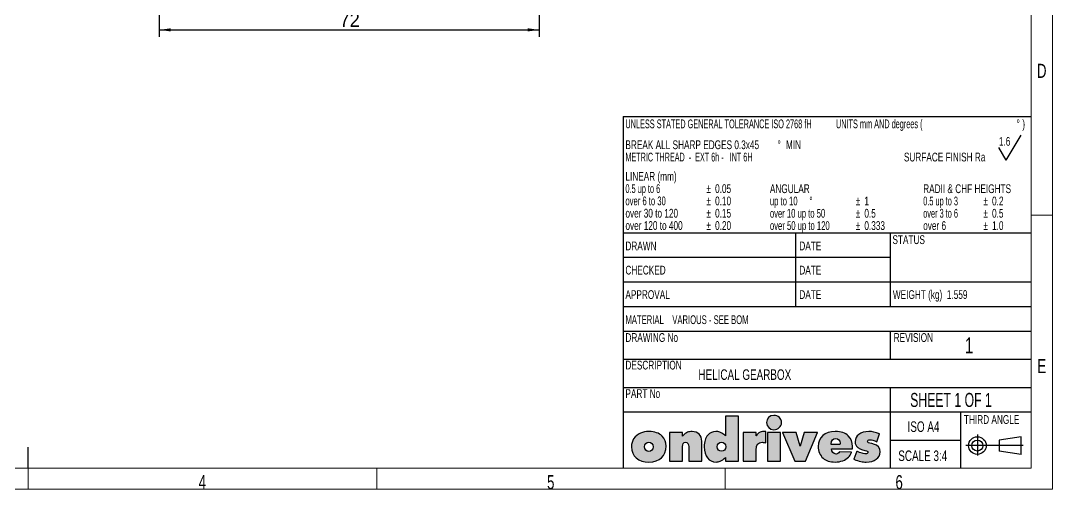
# Model space of a CAD drawing. Header units: millimetres. Extents: x -56 to 182, y 0 to 146.
# Drawn here: x 14.74 to 29.4, y 0 to 6.97 of the extents above; entities that cross this region are included whole.
import ezdxf

# ---------------------------------------------------------------- set-up
doc = ezdxf.new("R2010")
doc.units = ezdxf.units.MM
doc.linetypes.add('CENTER', pattern=[1.016, 0.635, -0.127, 0.127, -0.127])
doc.layers.add('DRAWING', color=7, linetype='Continuous')
doc.layers.add('FORMAT', color=7, linetype='Continuous')
doc.styles.add('SLDTEXTSTYLE0', font='TXT', dxfattribs={"width": 0.7})
doc.styles.add('SLDTEXTSTYLE10', font='TXT', dxfattribs={"width": 0.602041})
doc.styles.add('SLDTEXTSTYLE3', font='TXT', dxfattribs={"width": 0.96})
doc.styles.add('SLDTEXTSTYLE4', font='TXT', dxfattribs={"width": 0.651724})
doc.styles.add('SLDTEXTSTYLE5', font='TXT', dxfattribs={"width": 0.65})
doc.styles.add('SLDTEXTSTYLE7', font='TXT', dxfattribs={"width": 0.652941})
doc.styles.add('SLDTEXTSTYLE8', font='TXT', dxfattribs={"width": 0.605785})
doc.styles.add('SLDTEXTSTYLE9', font='TXT', dxfattribs={"width": 0.594041})
doc.dimstyles.new('SLDDIMSTYLE0', dxfattribs={"dimtxt": 0.2, "dimasz": 0.3302, "dimexe": 0, "dimexo": 0.0625, "dimgap": 0.05, "dimtad": 1, "dimdec": 0, "dimlfac": 1.333333, "dimrnd": 1e-09, "dimzin": 12, "dimdsep": 46, "dimtxsty": 'SLDTEXTSTYLE0', "dimblk1": 'NONE', "dimblk2": 'NONE', "dimsah": 1, "dimcen": 0.09, "dimadec": 0, "dimazin": 3, "dimtfac": 1, "dimtdec": 3, "dimtofl": 0, "dimtmove": 0, "dimatfit": 3, "dimldrblk": 'NONE', "dimfxl": 0, "dimfrac": 2, "dimtolj": 1, "dimtzin": 12, "dimarcsym": 0})
doc.dimstyles.new('SLDDIMSTYLE1', dxfattribs={"dimtxt": 0.2, "dimasz": 0.3302, "dimexe": 0, "dimexo": 0.0625, "dimgap": 0.05, "dimtad": 1, "dimdec": 0, "dimlfac": 1.333333, "dimrnd": 1e-09, "dimzin": 12, "dimdsep": 46, "dimtxsty": 'SLDTEXTSTYLE0', "dimblk1": 'NONE', "dimblk2": 'NONE', "dimsah": 1, "dimcen": 0, "dimadec": 0, "dimazin": 3, "dimtfac": 1, "dimtdec": 3, "dimtmove": 0, "dimatfit": 3, "dimldrblk": 'NONE', "dimfxl": 0, "dimfrac": 2, "dimtolj": 1, "dimtzin": 12, "dimarcsym": 0})

# ---------------------------------------------------------------- blocks, each defined once
blk = doc.blocks.new('SW_NOTE_0_1')
at = {"layer": 'FORMAT', "color": 0, "insert": (0, 0.215), "char_height": 0.16667, "attachment_point": 1, "style": 'SLDTEXTSTYLE0'}
blk.add_mtext('SURFACE FINISH Ra', dxfattribs=at)
blk = doc.blocks.new('SW_NOTE_0_2')
at = {"layer": 'FORMAT', "color": 0, "insert": (0, 0.215), "char_height": 0.1667, "attachment_point": 1, "style": 'SLDTEXTSTYLE0'}
blk.add_mtext('1.6', dxfattribs=at)
blk = doc.blocks.new('SW_NOTE_0')
at = {"layer": 'FORMAT'}
for q in [(2.218, 0.536), (1.796, 0.298)]:
    blk.add_line((1.937, 0.06), q, dxfattribs=at)
at = {"layer": 'FORMAT', "color": 7}
for name, p in [('SW_NOTE_0_2', (1.799, 0.285)), ('SW_NOTE_0_1', (0, -0.012))]:
    blk.add_blockref(name, p, dxfattribs=at)
blk = doc.blocks.new('_D_1')
at = {"layer": 'DRAWING'}
for p, q in [((16.881, 14.938), (15.782, 14.938)), ((18.92, 13.789), (16.881, 14.938))]:
    blk.add_line(p, q, dxfattribs=at)
blk.add_solid([(18.92, 13.789), (18.787, 13.89), (18.765, 13.85)], dxfattribs=at)
at = {"layer": 'DRAWING', "char_height": 0.2, "attachment_point": 1, "style": 'SLDTEXTSTYLE3'}
for s, insert in [('%%c', (15.682, 15.181)), ('15', (16.091, 15.186)), ('H7', (16.424, 15.186))]:
    blk.add_mtext(s, dxfattribs=dict(at, insert=insert))
blk = doc.blocks.new('_None')
blk = doc.blocks.new('_D_7')
at = {"layer": 'DRAWING'}
for p, q in [((16.71, 9.515), (16.71, 6.734)), ((22.11, 9.515), (22.11, 6.734)), ((16.71, 6.834), (22.11, 6.834))]:
    blk.add_line(p, q, dxfattribs=at)
for points in [[(16.71, 6.834), (16.875, 6.812), (16.875, 6.857)], [(22.11, 6.834), (21.945, 6.857), (21.945, 6.812)]]:
    blk.add_solid(points, dxfattribs=at)
at = {"layer": 'DRAWING', "insert": (19.274, 7.077), "char_height": 0.2, "attachment_point": 1, "style": 'SLDTEXTSTYLE3'}
blk.add_mtext('72', dxfattribs=at)

msp = doc.modelspace()

# ---------------------------------------------------------------- hatches: boundary and pattern name
at = {"layer": 'FORMAT'}
h = msp.add_hatch(color=256, dxfattribs=at)
edge = h.paths.add_edge_path(flags=0)
edge.add_spline(control_points=[(24.679, 0.699), (24.708, 0.71), (24.723, 0.72), (24.756, 0.75)], knot_values=[0, 0, 0, 0, 1, 1, 1, 1], weights=[1, 1, 1, 1], degree=3, periodic=0)
edge.add_line((24.756, 0.75), (24.756, 0.7))
edge.add_line((24.756, 0.7), (24.94, 0.7))
edge.add_line((24.94, 0.7), (24.94, 1.339))
edge.add_line((24.94, 1.339), (24.757, 1.339))
edge.add_line((24.757, 1.339), (24.757, 1.059))
edge.add_spline(control_points=[(24.757, 1.059), (24.745, 1.069), (24.737, 1.077), (24.73, 1.081)], knot_values=[6, 6, 6, 6, 7, 7, 7, 7], weights=[1, 1, 1, 1], degree=3, periodic=0)
edge.add_spline(control_points=[(24.73, 1.081), (24.695, 1.108), (24.654, 1.123), (24.617, 1.123)], knot_values=[5, 5, 5, 5, 6, 6, 6, 6], weights=[1, 1, 1, 1], degree=3, periodic=0)
edge.add_spline(control_points=[(24.617, 1.123), (24.576, 1.123), (24.533, 1.103), (24.504, 1.07)], knot_values=[4, 4, 4, 4, 5, 5, 5, 5], weights=[1, 1, 1, 1], degree=3, periodic=0)
edge.add_spline(control_points=[(24.504, 1.07), (24.471, 1.032), (24.454, 0.977), (24.454, 0.904)], knot_values=[3, 3, 3, 3, 4, 4, 4, 4], weights=[1, 1, 1, 1], degree=3, periodic=0)
edge.add_spline(control_points=[(24.454, 0.904), (24.454, 0.77), (24.518, 0.688), (24.622, 0.688)], knot_values=[2, 2, 2, 2, 3, 3, 3, 3], weights=[1, 1, 1, 1], degree=3, periodic=0)
edge.add_spline(control_points=[(24.622, 0.688), (24.642, 0.688), (24.66, 0.692), (24.679, 0.699)], knot_values=[1, 1, 1, 1, 2, 2, 2, 2], weights=[1, 1, 1, 1], degree=3, periodic=0)
edge = h.paths.add_edge_path(flags=0)
edge.add_spline(control_points=[(24.761, 0.904), (24.761, 0.868), (24.735, 0.84), (24.701, 0.84), (24.665, 0.84), (24.639, 0.868), (24.639, 0.905)], knot_values=[0, 0, 0, 0, 1, 1, 1, 2, 2, 2, 2], weights=[1, 1, 1, 1, 1, 1, 1], degree=3, periodic=0)
edge.add_spline(control_points=[(24.639, 0.905), (24.639, 0.943), (24.664, 0.97), (24.736, 0.97), (24.761, 0.943), (24.761, 0.904)], knot_values=[2, 2, 2, 2, 3, 3, 4, 4, 4, 4], weights=[1, 1, 1, 1, 1, 1], degree=3, periodic=0)
h = msp.add_hatch(color=1, dxfattribs=at)
edge = h.paths.add_edge_path(flags=0)
edge.add_spline(control_points=[(25.552, 1.249), (25.552, 1.311), (25.508, 1.351), (25.442, 1.351), (25.381, 1.351), (25.34, 1.309), (25.34, 1.248)], knot_values=[2, 2, 2, 2, 3, 3, 3, 4, 4, 4, 4], weights=[1, 1, 1, 1, 1, 1, 1], degree=3, periodic=0)
edge.add_spline(control_points=[(25.34, 1.248), (25.34, 1.193), (25.385, 1.148), (25.442, 1.148), (25.505, 1.148), (25.552, 1.191), (25.552, 1.249)], knot_values=[0, 0, 0, 0, 1, 1, 1, 2, 2, 2, 2], weights=[1, 1, 1, 1, 1, 1, 1], degree=3, periodic=0)
h = msp.add_hatch(color=256, dxfattribs=at)
edge = h.paths.add_edge_path(flags=0)
edge.add_spline(control_points=[(23.549, 1.1), (23.51, 1.085), (23.475, 1.055), (23.451, 1.018)], knot_values=[4, 4, 4, 4, 5, 5, 5, 5], weights=[1, 1, 1, 1], degree=3, periodic=0)
edge.add_spline(control_points=[(23.451, 1.018), (23.429, 0.985), (23.421, 0.954), (23.421, 0.902), (23.421, 0.772), (23.519, 0.687), (23.669, 0.687), (23.819, 0.687), (23.913, 0.775), (23.913, 0.914), (23.913, 0.97), (23.893, 1.017), (23.854, 1.057)], knot_values=[0, 0, 0, 0, 1, 1, 1, 2, 2, 2, 3, 3, 3, 4, 4, 4, 4], weights=[1, 1, 1, 1, 1, 1, 1, 1, 1, 1, 1, 1, 1], degree=3, periodic=0)
edge.add_spline(control_points=[(23.854, 1.057), (23.808, 1.101), (23.756, 1.12), (23.669, 1.121)], knot_values=[7, 7, 7, 7, 8, 8, 8, 8], weights=[1, 1, 1, 1], degree=3, periodic=0)
edge.add_spline(control_points=[(23.669, 1.121), (23.668, 1.122), (23.667, 1.122), (23.666, 1.122), (23.624, 1.122), (23.58, 1.114), (23.549, 1.1)], knot_values=[5, 5, 5, 5, 6, 6, 6, 7, 7, 7, 7], weights=[1, 1, 1, 1, 1, 1, 1], degree=3, periodic=0)
edge = h.paths.add_edge_path(flags=0)
edge.add_spline(control_points=[(23.728, 0.903), (23.728, 0.867), (23.7, 0.838), (23.668, 0.838), (23.633, 0.838), (23.606, 0.868), (23.606, 0.906)], knot_values=[0, 0, 0, 0, 1, 1, 1, 2, 2, 2, 2], weights=[1, 1, 1, 1, 1, 1, 1], degree=3, periodic=0)
edge.add_spline(control_points=[(23.606, 0.906), (23.606, 0.944), (23.631, 0.969), (23.666, 0.969), (23.702, 0.969), (23.728, 0.943), (23.728, 0.903)], knot_values=[2, 2, 2, 2, 3, 3, 3, 4, 4, 4, 4], weights=[1, 1, 1, 1, 1, 1, 1], degree=3, periodic=0)
h = msp.add_hatch(color=256, dxfattribs=at)
edge = h.paths.add_edge_path(flags=0)
edge.add_spline(control_points=[(24.189, 0.968), (24.218, 0.968), (24.235, 0.944), (24.235, 0.904)], knot_values=[10, 10, 10, 10, 11, 11, 11, 11], weights=[1, 1, 1, 1], degree=3, periodic=0)
edge.add_line((24.235, 0.904), (24.235, 0.7))
edge.add_line((24.235, 0.7), (24.418, 0.7))
edge.add_line((24.418, 0.7), (24.418, 0.984))
edge.add_spline(control_points=[(24.418, 0.984), (24.418, 1.068), (24.364, 1.122), (24.282, 1.122)], knot_values=[6, 6, 6, 6, 7, 7, 7, 7], weights=[1, 1, 1, 1], degree=3, periodic=0)
edge.add_spline(control_points=[(24.282, 1.122), (24.256, 1.122), (24.235, 1.119), (24.218, 1.111)], knot_values=[5, 5, 5, 5, 6, 6, 6, 6], weights=[1, 1, 1, 1], degree=3, periodic=0)
edge.add_spline(control_points=[(24.218, 1.111), (24.192, 1.099), (24.179, 1.09), (24.144, 1.057)], knot_values=[4, 4, 4, 4, 5, 5, 5, 5], weights=[1, 1, 1, 1], degree=3, periodic=0)
edge.add_line((24.144, 1.057), (24.144, 1.11))
edge.add_line((24.144, 1.11), (23.958, 1.11))
edge.add_line((23.958, 1.11), (23.958, 0.7))
edge.add_line((23.958, 0.7), (24.144, 0.7))
edge.add_line((24.144, 0.7), (24.144, 0.909))
edge.add_spline(control_points=[(24.144, 0.909), (24.144, 0.943), (24.163, 0.968), (24.189, 0.968)], knot_values=[11, 11, 11, 11, 12, 12, 12, 12], weights=[1, 1, 1, 1], degree=3, periodic=0)
h = msp.add_hatch(color=256, dxfattribs=at)
edge = h.paths.add_edge_path(flags=0)
edge.add_spline(control_points=[(25.279, 0.968), (25.295, 0.968), (25.303, 0.967), (25.327, 0.963)], knot_values=[9, 9, 9, 9, 10, 10, 10, 10], weights=[1, 1, 1, 1], degree=3, periodic=0)
edge.add_line((25.327, 0.963), (25.327, 1.122))
edge.add_spline(control_points=[(25.327, 1.122), (25.314, 1.124), (25.308, 1.124), (25.3, 1.124)], knot_values=[7, 7, 7, 7, 8, 8, 8, 8], weights=[1, 1, 1, 1], degree=3, periodic=0)
edge.add_spline(control_points=[(25.3, 1.124), (25.275, 1.124), (25.252, 1.117), (25.231, 1.103)], knot_values=[6, 6, 6, 6, 7, 7, 7, 7], weights=[1, 1, 1, 1], degree=3, periodic=0)
edge.add_spline(control_points=[(25.231, 1.103), (25.215, 1.092), (25.207, 1.083), (25.192, 1.059)], knot_values=[5, 5, 5, 5, 6, 6, 6, 6], weights=[1, 1, 1, 1], degree=3, periodic=0)
edge.add_line((25.192, 1.059), (25.19, 1.059))
edge.add_line((25.19, 1.059), (25.19, 1.11))
edge.add_line((25.19, 1.11), (25.006, 1.11))
edge.add_line((25.006, 1.11), (25.006, 0.7))
edge.add_line((25.006, 0.7), (25.191, 0.7))
edge.add_line((25.191, 0.7), (25.191, 0.858))
edge.add_spline(control_points=[(25.191, 0.858), (25.191, 0.933), (25.218, 0.968), (25.279, 0.968)], knot_values=[10, 10, 10, 10, 11, 11, 11, 11], weights=[1, 1, 1, 1], degree=3, periodic=0)
for points in [[(25.536, 1.11), (25.353, 1.11), (25.353, 0.7), (25.536, 0.7)], [(25.759, 1.11), (25.567, 1.11), (25.74, 0.7), (25.892, 0.7), (26.065, 1.11), (25.872, 1.11), (25.816, 0.913), (25.815, 0.913)]]:
    msp.add_hatch(color=256, dxfattribs=at).paths.add_polyline_path(points, flags=0)
h = msp.add_hatch(color=256, dxfattribs=at)
edge = h.paths.add_edge_path(flags=0)
edge.add_spline(control_points=[(26.504, 0.758), (26.524, 0.778), (26.532, 0.791), (26.548, 0.826)], knot_values=[3, 3, 3, 3, 4, 4, 4, 4], weights=[1, 1, 1, 1], degree=3, periodic=0)
edge.add_line((26.548, 0.826), (26.376, 0.831))
edge.add_spline(control_points=[(26.376, 0.831), (26.362, 0.811), (26.347, 0.802), (26.326, 0.802)], knot_values=[1, 1, 1, 1, 2, 2, 2, 2], weights=[1, 1, 1, 1], degree=3, periodic=0)
edge.add_spline(control_points=[(26.326, 0.802), (26.288, 0.802), (26.263, 0.831), (26.262, 0.877)], knot_values=[0, 0, 0, 0, 1, 1, 1, 1], weights=[1, 1, 1, 1], degree=3, periodic=0)
edge.add_line((26.262, 0.877), (26.559, 0.877))
edge.add_line((26.559, 0.877), (26.559, 0.91))
edge.add_spline(control_points=[(26.559, 0.91), (26.559, 0.968), (26.538, 1.022), (26.501, 1.059)], knot_values=[9, 9, 9, 9, 10, 10, 10, 10], weights=[1, 1, 1, 1], degree=3, periodic=0)
edge.add_spline(control_points=[(26.501, 1.059), (26.459, 1.102), (26.399, 1.121), (26.315, 1.121)], knot_values=[8, 8, 8, 8, 9, 9, 9, 9], weights=[1, 1, 1, 1], degree=3, periodic=0)
edge.add_spline(control_points=[(26.315, 1.121), (26.167, 1.121), (26.072, 1.039), (26.072, 0.911)], knot_values=[7, 7, 7, 7, 8, 8, 8, 8], weights=[1, 1, 1, 1], degree=3, periodic=0)
edge.add_spline(control_points=[(26.072, 0.911), (26.072, 0.844), (26.099, 0.779), (26.142, 0.742)], knot_values=[6, 6, 6, 6, 7, 7, 7, 7], weights=[1, 1, 1, 1], degree=3, periodic=0)
edge.add_spline(control_points=[(26.142, 0.742), (26.182, 0.706), (26.24, 0.688), (26.313, 0.688)], knot_values=[5, 5, 5, 5, 6, 6, 6, 6], weights=[1, 1, 1, 1], degree=3, periodic=0)
edge.add_spline(control_points=[(26.313, 0.688), (26.393, 0.688), (26.459, 0.712), (26.504, 0.758)], knot_values=[4, 4, 4, 4, 5, 5, 5, 5], weights=[1, 1, 1, 1], degree=3, periodic=0)
edge = h.paths.add_edge_path(flags=0)
edge.add_spline(control_points=[(26.323, 1.023), (26.356, 1.023), (26.383, 0.994), (26.383, 0.956)], knot_values=[2, 2, 2, 2, 3, 3, 3, 3], weights=[1, 1, 1, 1], degree=3, periodic=0)
edge.add_spline(control_points=[(26.383, 0.956), (26.383, 0.951), (26.383, 0.945), (26.382, 0.939)], knot_values=[1, 1, 1, 1, 2, 2, 2, 2], weights=[1, 1, 1, 1], degree=3, periodic=0)
edge.add_line((26.382, 0.939), (26.259, 0.939))
edge.add_line((26.259, 0.939), (26.259, 0.945))
edge.add_spline(control_points=[(26.259, 0.945), (26.259, 0.997), (26.28, 1.023), (26.323, 1.023)], knot_values=[3, 3, 3, 3, 4, 4, 4, 4], weights=[1, 1, 1, 1], degree=3, periodic=0)
h = msp.add_hatch(color=256, dxfattribs=at)
edge = h.paths.add_edge_path(flags=0)
edge.add_spline(control_points=[(26.809, 1.005), (26.837, 1.005), (26.861, 0.997), (26.906, 0.975)], knot_values=[11, 11, 11, 11, 12, 12, 12, 12], weights=[1, 1, 1, 1], degree=3, periodic=0)
edge.add_line((26.906, 0.975), (26.943, 1.087))
edge.add_spline(control_points=[(26.943, 1.087), (26.885, 1.113), (26.844, 1.122), (26.791, 1.122)], knot_values=[9, 9, 9, 9, 10, 10, 10, 10], weights=[1, 1, 1, 1], degree=3, periodic=0)
edge.add_spline(control_points=[(26.791, 1.122), (26.677, 1.122), (26.598, 1.063), (26.598, 0.976)], knot_values=[8, 8, 8, 8, 9, 9, 9, 9], weights=[1, 1, 1, 1], degree=3, periodic=0)
edge.add_spline(control_points=[(26.598, 0.976), (26.598, 0.944), (26.611, 0.914), (26.634, 0.895)], knot_values=[7, 7, 7, 7, 8, 8, 8, 8], weights=[1, 1, 1, 1], degree=3, periodic=0)
edge.add_spline(control_points=[(26.634, 0.895), (26.646, 0.884), (26.658, 0.878), (26.687, 0.867)], knot_values=[6, 6, 6, 6, 7, 7, 7, 7], weights=[1, 1, 1, 1], degree=3, periodic=0)
edge.add_line((26.687, 0.867), (26.736, 0.853))
edge.add_spline(control_points=[(26.736, 0.853), (26.771, 0.844), (26.778, 0.84), (26.778, 0.828)], knot_values=[4, 4, 4, 4, 5, 5, 5, 5], weights=[1, 1, 1, 1], degree=3, periodic=0)
edge.add_spline(control_points=[(26.778, 0.828), (26.778, 0.811), (26.769, 0.804), (26.748, 0.804)], knot_values=[3, 3, 3, 3, 4, 4, 4, 4], weights=[1, 1, 1, 1], degree=3, periodic=0)
edge.add_spline(control_points=[(26.748, 0.804), (26.738, 0.804), (26.732, 0.805), (26.714, 0.808)], knot_values=[2, 2, 2, 2, 3, 3, 3, 3], weights=[1, 1, 1, 1], degree=3, periodic=0)
edge.add_spline(control_points=[(26.714, 0.808), (26.692, 0.812), (26.671, 0.819), (26.632, 0.836)], knot_values=[1, 1, 1, 1, 2, 2, 2, 2], weights=[1, 1, 1, 1], degree=3, periodic=0)
edge.add_spline(control_points=[(26.632, 0.836), (26.627, 0.838), (26.626, 0.839), (26.623, 0.84)], knot_values=[0, 0, 0, 0, 1, 1, 1, 1], weights=[1, 1, 1, 1], degree=3, periodic=0)
edge.add_line((26.623, 0.84), (26.581, 0.727))
edge.add_spline(control_points=[(26.581, 0.727), (26.625, 0.709), (26.643, 0.703), (26.677, 0.695)], knot_values=[18, 18, 18, 18, 19, 19, 19, 19], weights=[1, 1, 1, 1], degree=3, periodic=0)
edge.add_spline(control_points=[(26.677, 0.695), (26.705, 0.69), (26.729, 0.687), (26.753, 0.687)], knot_values=[17, 17, 17, 17, 18, 18, 18, 18], weights=[1, 1, 1, 1], degree=3, periodic=0)
edge.add_spline(control_points=[(26.753, 0.687), (26.873, 0.687), (26.953, 0.746), (26.953, 0.831)], knot_values=[16, 16, 16, 16, 17, 17, 17, 17], weights=[1, 1, 1, 1], degree=3, periodic=0)
edge.add_spline(control_points=[(26.953, 0.831), (26.953, 0.892), (26.927, 0.923), (26.86, 0.943)], knot_values=[15, 15, 15, 15, 16, 16, 16, 16], weights=[1, 1, 1, 1], degree=3, periodic=0)
edge.add_spline(control_points=[(26.86, 0.943), (26.851, 0.945), (26.848, 0.946), (26.834, 0.949)], knot_values=[14, 14, 14, 14, 15, 15, 15, 15], weights=[1, 1, 1, 1], degree=3, periodic=0)
edge.add_spline(control_points=[(26.834, 0.949), (26.791, 0.957), (26.775, 0.965), (26.775, 0.981)], knot_values=[13, 13, 13, 13, 14, 14, 14, 14], weights=[1, 1, 1, 1], degree=3, periodic=0)
edge.add_spline(control_points=[(26.775, 0.981), (26.775, 0.996), (26.787, 1.005), (26.809, 1.005)], knot_values=[12, 12, 12, 12, 13, 13, 13, 13], weights=[1, 1, 1, 1], degree=3, periodic=0)

# ---------------------------------------------------------------- linework, layer by layer
at = {"layer": 'DRAWING'}
for p, q in [((23.3, 5.6), (23.3, 0.6)), ((23.3, 5.6), (29.1, 5.6)), ((23.3, 3.95), (29.1, 3.95)), ((25.75, 3.95), (25.75, 2.9)), ((27.1, 2.9), (27.1, 3.95)), ((23.3, 3.6), (27.1, 3.6)), ((23.3, 3.25), (29.1, 3.25)), ((23.3, 2.9), (29.1, 2.9)), ((23.3, 2.55), (29.1, 2.55)), ((27.1, 2.15), (27.1, 2.55)), ((23.3, 2.15), (29.1, 2.15)), ((23.3, 1.75), (29.1, 1.75)), ((27.1, 0.6), (27.1, 1.75)), ((23.3, 1.4), (29.1, 1.4)), ((28.1, 0.6), (28.1, 1.4)), ((14.85, 0.6), (14.85, 0.9)), ((27.1, 1), (28, 1)), ((28, 1), (28.1, 1))]:
    msp.add_line(p, q, dxfattribs=at)
at = {"layer": 'DRAWING', "linetype": 'CENTER'}
msp.add_line((28.335, 1.078), (28.335, 0.779), dxfattribs=at)
at = {"layer": 'FORMAT', "linetype": 'Continuous', "lineweight": 18}
for p, q in [((29.4, 20.7), (29.4, 0.3)), ((29.1, 20.4), (29.1, 0.6)), ((29.1, 4.2), (29.4, 4.2)), ((29.1, 0.6), (0.6, 0.6)), ((14.85, 0.6), (14.85, 0.6)), ((14.85, 0.6), (14.85, 0.3)), ((19.8, 0.6), (19.8, 0.3)), ((24.75, 0.6), (24.75, 0.3)), ((29.4, 0.3), (0.3, 0.3))]:
    msp.add_line(p, q, dxfattribs=at)
at = {"layer": 'FORMAT'}
for p, q in [((24.94, 1.339), (24.757, 1.339)), ((24.757, 1.339), (24.757, 1.059)), ((24.94, 0.7), (24.94, 1.339)), ((24.144, 1.11), (23.958, 1.11)), ((23.958, 1.11), (23.958, 0.7)), ((24.144, 1.057), (24.144, 1.11)), ((25.19, 1.11), (25.006, 1.11)), ((25.006, 1.11), (25.006, 0.7)), ((25.19, 1.059), (25.19, 1.11)), ((25.192, 1.059), (25.19, 1.059)), ((25.327, 0.963), (25.327, 1.122)), ((25.353, 1.11), (25.353, 0.7)), ((25.536, 1.11), (25.353, 1.11)), ((25.536, 0.7), (25.536, 1.11)), ((25.567, 1.11), (25.74, 0.7)), ((25.759, 1.11), (25.567, 1.11)), ((25.815, 0.913), (25.759, 1.11)), ((25.872, 1.11), (25.816, 0.913)), ((26.065, 1.11), (25.872, 1.11)), ((25.892, 0.7), (26.065, 1.11)), ((26.906, 0.975), (26.943, 1.087)), ((28.956, 1.047), (28.642, 1)), ((28.956, 0.796), (28.956, 1.047)), ((24.144, 0.7), (24.144, 0.909)), ((24.235, 0.904), (24.235, 0.7)), ((24.418, 0.7), (24.418, 0.984)), ((25.816, 0.913), (25.815, 0.913)), ((26.259, 0.939), (26.259, 0.945)), ((26.382, 0.939), (26.259, 0.939)), ((26.559, 0.877), (26.559, 0.91)), ((28.987, 0.922), (28.172, 0.922)), ((28.642, 1), (28.642, 0.843)), ((24.756, 0.75), (24.756, 0.7)), ((25.191, 0.7), (25.191, 0.858)), ((26.262, 0.877), (26.559, 0.877)), ((26.548, 0.826), (26.376, 0.831)), ((26.623, 0.84), (26.581, 0.727)), ((26.687, 0.867), (26.736, 0.853)), ((28.956, 0.796), (28.642, 0.843)), ((23.958, 0.7), (24.144, 0.7)), ((24.235, 0.7), (24.418, 0.7)), ((24.756, 0.7), (24.94, 0.7)), ((25.006, 0.7), (25.191, 0.7)), ((25.353, 0.7), (25.536, 0.7)), ((25.74, 0.7), (25.892, 0.7))]:
    msp.add_line(p, q, dxfattribs=at)
at = {"layer": 'FORMAT', "lineweight": 18}
for p, q in [((24.757, 1.059), (24.757, 1.339)), ((24.757, 1.339), (24.94, 1.339)), ((24.94, 1.339), (24.94, 0.7)), ((23.958, 0.7), (23.958, 1.11)), ((23.958, 1.11), (24.144, 1.11)), ((24.144, 1.11), (24.144, 1.057)), ((25.006, 0.7), (25.006, 1.11)), ((25.006, 1.11), (25.19, 1.11)), ((25.19, 1.11), (25.19, 1.059)), ((25.19, 1.059), (25.192, 1.059)), ((25.327, 1.122), (25.327, 0.963)), ((25.353, 1.11), (25.536, 1.11)), ((25.353, 0.7), (25.353, 1.11)), ((25.536, 1.11), (25.536, 0.7)), ((25.567, 1.11), (25.759, 1.11)), ((25.74, 0.7), (25.567, 1.11)), ((25.759, 1.11), (25.815, 0.913)), ((25.816, 0.913), (25.872, 1.11)), ((25.872, 1.11), (26.065, 1.11)), ((26.065, 1.11), (25.892, 0.7)), ((26.943, 1.087), (26.906, 0.975)), ((24.144, 0.909), (24.144, 0.7)), ((24.235, 0.7), (24.235, 0.904)), ((24.418, 0.984), (24.418, 0.7)), ((25.815, 0.913), (25.816, 0.913)), ((26.259, 0.945), (26.259, 0.939)), ((26.259, 0.939), (26.382, 0.939)), ((26.559, 0.91), (26.559, 0.877)), ((24.756, 0.7), (24.756, 0.75)), ((25.191, 0.858), (25.191, 0.7)), ((26.559, 0.877), (26.262, 0.877)), ((26.376, 0.831), (26.548, 0.826)), ((26.581, 0.727), (26.623, 0.84)), ((26.736, 0.853), (26.687, 0.867)), ((24.144, 0.7), (23.958, 0.7)), ((24.418, 0.7), (24.235, 0.7)), ((24.94, 0.7), (24.756, 0.7)), ((25.191, 0.7), (25.006, 0.7)), ((25.536, 0.7), (25.353, 0.7)), ((25.892, 0.7), (25.74, 0.7))]:
    msp.add_line(p, q, dxfattribs=at)
at = {"layer": 'FORMAT'}
for radius in [0.125, 0.0784]:
    msp.add_circle((28.335, 0.922), radius, dxfattribs=at)
for points, knots in [([(25.552, 1.249), (25.552, 1.311), (25.508, 1.351), (25.442, 1.351), (25.381, 1.351), (25.34, 1.309), (25.34, 1.248)], [2, 2, 2, 2, 3, 3, 3, 4, 4, 4, 4]), ([(25.34, 1.248), (25.34, 1.193), (25.385, 1.148), (25.442, 1.148), (25.505, 1.148), (25.552, 1.191), (25.552, 1.249)], [0, 0, 0, 0, 1, 1, 1, 2, 2, 2, 2]), ([(23.451, 1.018), (23.429, 0.985), (23.421, 0.954), (23.421, 0.902), (23.421, 0.772), (23.519, 0.687), (23.669, 0.687), (23.819, 0.687), (23.913, 0.775), (23.913, 0.914), (23.913, 0.97), (23.893, 1.017), (23.854, 1.057)], [0, 0, 0, 0, 1, 1, 1, 2, 2, 2, 3, 3, 3, 4, 4, 4, 4]), ([(23.669, 1.121), (23.668, 1.122), (23.667, 1.122), (23.666, 1.122), (23.624, 1.122), (23.58, 1.114), (23.549, 1.1)], [5, 5, 5, 5, 6, 6, 6, 7, 7, 7, 7]), ([(23.606, 0.906), (23.606, 0.944), (23.631, 0.969), (23.666, 0.969), (23.702, 0.969), (23.728, 0.943), (23.728, 0.903)], [2, 2, 2, 2, 3, 3, 3, 4, 4, 4, 4]), ([(23.728, 0.903), (23.728, 0.867), (23.7, 0.838), (23.668, 0.838), (23.633, 0.838), (23.606, 0.868), (23.606, 0.906)], [0, 0, 0, 0, 1, 1, 1, 2, 2, 2, 2]), ([(24.639, 0.905), (24.639, 0.943), (24.664, 0.97), (24.736, 0.97), (24.761, 0.943), (24.761, 0.904)], [2, 2, 2, 2, 3, 3, 4, 4, 4, 4]), ([(24.761, 0.904), (24.761, 0.868), (24.735, 0.84), (24.701, 0.84), (24.665, 0.84), (24.639, 0.868), (24.639, 0.905)], [0, 0, 0, 0, 1, 1, 1, 2, 2, 2, 2])]:
    msp.add_open_spline(points, degree=3, knots=knots, dxfattribs=at)
at = {"layer": 'FORMAT', "lineweight": 18}
for points, knots in [([(25.34, 1.248), (25.34, 1.309), (25.381, 1.351), (25.442, 1.351), (25.508, 1.351), (25.552, 1.311), (25.552, 1.249)], [2, 2, 2, 2, 3, 3, 3, 4, 4, 4, 4]), ([(25.552, 1.249), (25.552, 1.191), (25.505, 1.148), (25.442, 1.148), (25.385, 1.148), (25.34, 1.193), (25.34, 1.248)], [0, 0, 0, 0, 1, 1, 1, 2, 2, 2, 2]), ([(23.854, 1.057), (23.893, 1.017), (23.913, 0.97), (23.913, 0.914), (23.913, 0.775), (23.819, 0.687), (23.669, 0.687), (23.519, 0.687), (23.421, 0.772), (23.421, 0.902), (23.421, 0.954), (23.429, 0.985), (23.451, 1.018)], [0, 0, 0, 0, 1, 1, 1, 2, 2, 2, 3, 3, 3, 4, 4, 4, 4]), ([(23.549, 1.1), (23.58, 1.114), (23.624, 1.122), (23.666, 1.122), (23.667, 1.122), (23.668, 1.122), (23.669, 1.121)], [5, 5, 5, 5, 6, 6, 6, 7, 7, 7, 7]), ([(23.728, 0.903), (23.728, 0.943), (23.702, 0.969), (23.666, 0.969), (23.631, 0.969), (23.606, 0.944), (23.606, 0.906)], [2, 2, 2, 2, 3, 3, 3, 4, 4, 4, 4]), ([(23.606, 0.906), (23.606, 0.868), (23.633, 0.838), (23.668, 0.838), (23.7, 0.838), (23.728, 0.867), (23.728, 0.903)], [0, 0, 0, 0, 1, 1, 1, 2, 2, 2, 2]), ([(24.761, 0.904), (24.761, 0.943), (24.736, 0.97), (24.664, 0.97), (24.639, 0.943), (24.639, 0.905)], [2, 2, 2, 2, 3, 3, 4, 4, 4, 4]), ([(24.639, 0.905), (24.639, 0.868), (24.665, 0.84), (24.701, 0.84), (24.735, 0.84), (24.761, 0.868), (24.761, 0.904)], [0, 0, 0, 0, 1, 1, 1, 2, 2, 2, 2])]:
    msp.add_open_spline(points, degree=3, knots=knots, dxfattribs=at)
at = {"layer": 'FORMAT'}
for points in [[(23.549, 1.1), (23.51, 1.085), (23.475, 1.055), (23.451, 1.018)], [(23.854, 1.057), (23.808, 1.101), (23.756, 1.12), (23.669, 1.121)], [(24.218, 1.111), (24.192, 1.099), (24.179, 1.09), (24.144, 1.057)], [(24.282, 1.122), (24.256, 1.122), (24.235, 1.119), (24.218, 1.111)], [(24.418, 0.984), (24.418, 1.068), (24.364, 1.122), (24.282, 1.122)], [(24.504, 1.07), (24.471, 1.032), (24.454, 0.977), (24.454, 0.904)], [(24.617, 1.123), (24.576, 1.123), (24.533, 1.103), (24.504, 1.07)], [(24.73, 1.081), (24.695, 1.108), (24.654, 1.123), (24.617, 1.123)], [(24.757, 1.059), (24.745, 1.069), (24.737, 1.077), (24.73, 1.081)], [(25.231, 1.103), (25.215, 1.092), (25.207, 1.083), (25.192, 1.059)], [(25.3, 1.124), (25.275, 1.124), (25.252, 1.117), (25.231, 1.103)], [(25.327, 1.122), (25.314, 1.124), (25.308, 1.124), (25.3, 1.124)], [(26.315, 1.121), (26.167, 1.121), (26.072, 1.039), (26.072, 0.911)], [(26.501, 1.059), (26.459, 1.102), (26.399, 1.121), (26.315, 1.121)], [(26.559, 0.91), (26.559, 0.968), (26.538, 1.022), (26.501, 1.059)], [(26.791, 1.122), (26.677, 1.122), (26.598, 1.063), (26.598, 0.976)], [(26.943, 1.087), (26.885, 1.113), (26.844, 1.122), (26.791, 1.122)], [(24.144, 0.909), (24.144, 0.943), (24.163, 0.968), (24.189, 0.968)], [(24.189, 0.968), (24.218, 0.968), (24.235, 0.944), (24.235, 0.904)], [(24.454, 0.904), (24.454, 0.77), (24.518, 0.688), (24.622, 0.688)], [(25.191, 0.858), (25.191, 0.933), (25.218, 0.968), (25.279, 0.968)], [(25.279, 0.968), (25.295, 0.968), (25.303, 0.967), (25.327, 0.963)], [(26.072, 0.911), (26.072, 0.844), (26.099, 0.779), (26.142, 0.742)], [(26.259, 0.945), (26.259, 0.997), (26.28, 1.023), (26.323, 1.023)], [(26.323, 1.023), (26.356, 1.023), (26.383, 0.994), (26.383, 0.956)], [(26.383, 0.956), (26.383, 0.951), (26.383, 0.945), (26.382, 0.939)], [(26.598, 0.976), (26.598, 0.944), (26.611, 0.914), (26.634, 0.895)], [(26.634, 0.895), (26.646, 0.884), (26.658, 0.878), (26.687, 0.867)], [(26.775, 0.981), (26.775, 0.996), (26.787, 1.005), (26.809, 1.005)], [(26.834, 0.949), (26.791, 0.957), (26.775, 0.965), (26.775, 0.981)], [(26.809, 1.005), (26.837, 1.005), (26.861, 0.997), (26.906, 0.975)], [(26.86, 0.943), (26.851, 0.945), (26.848, 0.946), (26.834, 0.949)], [(26.953, 0.831), (26.953, 0.892), (26.927, 0.923), (26.86, 0.943)], [(24.679, 0.699), (24.708, 0.71), (24.723, 0.72), (24.756, 0.75)], [(26.142, 0.742), (26.182, 0.706), (26.24, 0.688), (26.313, 0.688)], [(26.326, 0.802), (26.288, 0.802), (26.263, 0.831), (26.262, 0.877)], [(26.313, 0.688), (26.393, 0.688), (26.459, 0.712), (26.504, 0.758)], [(26.376, 0.831), (26.362, 0.811), (26.347, 0.802), (26.326, 0.802)], [(26.504, 0.758), (26.524, 0.778), (26.532, 0.791), (26.548, 0.826)], [(26.632, 0.836), (26.627, 0.838), (26.626, 0.839), (26.623, 0.84)], [(26.714, 0.808), (26.692, 0.812), (26.671, 0.819), (26.632, 0.836)], [(26.748, 0.804), (26.738, 0.804), (26.732, 0.805), (26.714, 0.808)], [(26.736, 0.853), (26.771, 0.844), (26.778, 0.84), (26.778, 0.828)], [(26.778, 0.828), (26.778, 0.811), (26.769, 0.804), (26.748, 0.804)], [(26.753, 0.687), (26.873, 0.687), (26.953, 0.746), (26.953, 0.831)], [(24.622, 0.688), (24.642, 0.688), (24.66, 0.692), (24.679, 0.699)], [(26.581, 0.727), (26.625, 0.709), (26.643, 0.703), (26.677, 0.695)], [(26.677, 0.695), (26.705, 0.69), (26.729, 0.687), (26.753, 0.687)]]:
    msp.add_open_spline(points, degree=3, dxfattribs=at)
at = {"layer": 'FORMAT', "lineweight": 18}
for points in [[(23.451, 1.018), (23.475, 1.055), (23.51, 1.085), (23.549, 1.1)], [(23.669, 1.121), (23.756, 1.12), (23.808, 1.101), (23.854, 1.057)], [(24.144, 1.057), (24.179, 1.09), (24.192, 1.099), (24.218, 1.111)], [(24.218, 1.111), (24.235, 1.119), (24.256, 1.122), (24.282, 1.122)], [(24.282, 1.122), (24.364, 1.122), (24.418, 1.068), (24.418, 0.984)], [(24.454, 0.904), (24.454, 0.977), (24.471, 1.032), (24.504, 1.07)], [(24.504, 1.07), (24.533, 1.103), (24.576, 1.123), (24.617, 1.123)], [(24.617, 1.123), (24.654, 1.123), (24.695, 1.108), (24.73, 1.081)], [(24.73, 1.081), (24.737, 1.077), (24.745, 1.069), (24.757, 1.059)], [(25.192, 1.059), (25.207, 1.083), (25.215, 1.092), (25.231, 1.103)], [(25.231, 1.103), (25.252, 1.117), (25.275, 1.124), (25.3, 1.124)], [(25.3, 1.124), (25.308, 1.124), (25.314, 1.124), (25.327, 1.122)], [(26.072, 0.911), (26.072, 1.039), (26.167, 1.121), (26.315, 1.121)], [(26.315, 1.121), (26.399, 1.121), (26.459, 1.102), (26.501, 1.059)], [(26.501, 1.059), (26.538, 1.022), (26.559, 0.968), (26.559, 0.91)], [(26.598, 0.976), (26.598, 1.063), (26.677, 1.122), (26.791, 1.122)], [(26.791, 1.122), (26.844, 1.122), (26.885, 1.113), (26.943, 1.087)], [(24.189, 0.968), (24.163, 0.968), (24.144, 0.943), (24.144, 0.909)], [(24.235, 0.904), (24.235, 0.944), (24.218, 0.968), (24.189, 0.968)], [(24.622, 0.688), (24.518, 0.688), (24.454, 0.77), (24.454, 0.904)], [(25.279, 0.968), (25.218, 0.968), (25.191, 0.933), (25.191, 0.858)], [(25.327, 0.963), (25.303, 0.967), (25.295, 0.968), (25.279, 0.968)], [(26.142, 0.742), (26.099, 0.779), (26.072, 0.844), (26.072, 0.911)], [(26.323, 1.023), (26.28, 1.023), (26.259, 0.997), (26.259, 0.945)], [(26.383, 0.956), (26.383, 0.994), (26.356, 1.023), (26.323, 1.023)], [(26.382, 0.939), (26.383, 0.945), (26.383, 0.951), (26.383, 0.956)], [(26.634, 0.895), (26.611, 0.914), (26.598, 0.944), (26.598, 0.976)], [(26.687, 0.867), (26.658, 0.878), (26.646, 0.884), (26.634, 0.895)], [(26.809, 1.005), (26.787, 1.005), (26.775, 0.996), (26.775, 0.981)], [(26.775, 0.981), (26.775, 0.965), (26.791, 0.957), (26.834, 0.949)], [(26.906, 0.975), (26.861, 0.997), (26.837, 1.005), (26.809, 1.005)], [(26.834, 0.949), (26.848, 0.946), (26.851, 0.945), (26.86, 0.943)], [(26.86, 0.943), (26.927, 0.923), (26.953, 0.892), (26.953, 0.831)], [(24.756, 0.75), (24.723, 0.72), (24.708, 0.71), (24.679, 0.699)], [(26.313, 0.688), (26.24, 0.688), (26.182, 0.706), (26.142, 0.742)], [(26.262, 0.877), (26.263, 0.831), (26.288, 0.802), (26.326, 0.802)], [(26.504, 0.758), (26.459, 0.712), (26.393, 0.688), (26.313, 0.688)], [(26.326, 0.802), (26.347, 0.802), (26.362, 0.811), (26.376, 0.831)], [(26.548, 0.826), (26.532, 0.791), (26.524, 0.778), (26.504, 0.758)], [(26.623, 0.84), (26.626, 0.839), (26.627, 0.838), (26.632, 0.836)], [(26.632, 0.836), (26.671, 0.819), (26.692, 0.812), (26.714, 0.808)], [(26.714, 0.808), (26.732, 0.805), (26.738, 0.804), (26.748, 0.804)], [(26.778, 0.828), (26.778, 0.84), (26.771, 0.844), (26.736, 0.853)], [(26.748, 0.804), (26.769, 0.804), (26.778, 0.811), (26.778, 0.828)], [(26.953, 0.831), (26.953, 0.746), (26.873, 0.687), (26.753, 0.687)], [(24.679, 0.699), (24.66, 0.692), (24.642, 0.688), (24.622, 0.688)], [(26.677, 0.695), (26.643, 0.703), (26.625, 0.709), (26.581, 0.727)], [(26.753, 0.687), (26.729, 0.687), (26.705, 0.69), (26.677, 0.695)]]:
    msp.add_open_spline(points, degree=3, dxfattribs=at)

# ---------------------------------------------------------------- block references
at = {"color": 7, "linetype": 'Continuous', "xscale": 0.7500000000187499, "yscale": 0.7500000000187499, "zscale": 0.7500000000187499}
msp.add_blockref('SW_NOTE_0', (27.291, 4.936), dxfattribs=at)

# ---------------------------------------------------------------- texts
at = {"layer": 'FORMAT'}
for s, insert, char_height, attachment_point, style in [('D', (29.249, 6.352), 0.2, 2, 'SLDTEXTSTYLE0'), ('UNLESS STATED GENERAL TOLERANCE ISO 2768 fH            UNITS mm AND degrees (', (23.334, 5.56), 0.125, 1, 'SLDTEXTSTYLE10'), ('°', (28.891, 5.56), 0.125, 1, 'SLDTEXTSTYLE0'), (')', (28.973, 5.56), 0.125, 1, 'SLDTEXTSTYLE0'), ('BREAK ALL SHARP EDGES 0.3x45', (23.334, 5.263), 0.125, 1, 'SLDTEXTSTYLE0'), ('°', (25.494, 5.263), 0.125, 1, 'SLDTEXTSTYLE0'), ('MIN', (25.615, 5.263), 0.125, 1, 'SLDTEXTSTYLE0'), ('METRIC THREAD  -  EXT 6h -   INT 6H', (23.334, 5.088), 0.125, 1, 'SLDTEXTSTYLE9'), ('LINEAR (mm)', (23.334, 4.814), 0.125, 1, 'SLDTEXTSTYLE0'), ('0.5 up to 6', (23.334, 4.639), 0.125, 1, 'SLDTEXTSTYLE8'), ('±', (24.485, 4.639), 0.125, 1, 'SLDTEXTSTYLE0'), ('0.05', (24.608, 4.639), 0.125, 1, 'SLDTEXTSTYLE0'), ('ANGULAR', (25.387, 4.638), 0.125, 1, 'SLDTEXTSTYLE0'), ('RADII & CHF HEIGHTS', (27.565, 4.638), 0.125, 1, 'SLDTEXTSTYLE0'), ('over 6 to 30', (23.334, 4.464), 0.125, 1, 'SLDTEXTSTYLE5'), ('±', (24.485, 4.464), 0.125, 1, 'SLDTEXTSTYLE0'), ('0.10', (24.608, 4.464), 0.125, 1, 'SLDTEXTSTYLE0'), ('up to 10', (25.387, 4.463), 0.125, 1, 'SLDTEXTSTYLE5'), ('°', (25.947, 4.463), 0.125, 1, 'SLDTEXTSTYLE0'), ('±', (26.607, 4.463), 0.125, 1, 'SLDTEXTSTYLE0'), ('1', (26.729, 4.463), 0.125, 1, 'SLDTEXTSTYLE0'), ('0.5 up to 3', (27.565, 4.463), 0.125, 1, 'SLDTEXTSTYLE8'), ('±', (28.421, 4.463), 0.125, 1, 'SLDTEXTSTYLE0'), ('0.2', (28.543, 4.463), 0.125, 1, 'SLDTEXTSTYLE0'), ('over 30 to 120', (23.334, 4.289), 0.125, 1, 'SLDTEXTSTYLE0'), ('±', (24.485, 4.289), 0.125, 1, 'SLDTEXTSTYLE0'), ('0.15', (24.608, 4.289), 0.125, 1, 'SLDTEXTSTYLE0'), ('over 10 up to 50', (25.387, 4.288), 0.125, 1, 'SLDTEXTSTYLE5'), ('±', (26.607, 4.288), 0.125, 1, 'SLDTEXTSTYLE0'), ('0.5', (26.729, 4.288), 0.125, 1, 'SLDTEXTSTYLE0'), ('over 3 to 6', (27.565, 4.288), 0.125, 1, 'SLDTEXTSTYLE8'), ('±', (28.421, 4.288), 0.125, 1, 'SLDTEXTSTYLE0'), ('0.5', (28.543, 4.288), 0.125, 1, 'SLDTEXTSTYLE0'), ('over 120 to 400', (23.334, 4.114), 0.125, 1, 'SLDTEXTSTYLE0'), ('0.20', (24.608, 4.114), 0.125, 1, 'SLDTEXTSTYLE0'), ('over 50 up to 120', (25.387, 4.113), 0.125, 1, 'SLDTEXTSTYLE7'), ('0.333', (26.729, 4.113), 0.125, 1, 'SLDTEXTSTYLE0'), ('over 6', (27.565, 4.113), 0.125, 1, 'SLDTEXTSTYLE0'), ('1.0', (28.543, 4.113), 0.125, 1, 'SLDTEXTSTYLE0'), ('±', (24.485, 4.114), 0.125, 1, 'SLDTEXTSTYLE0'), ('±', (26.607, 4.113), 0.125, 1, 'SLDTEXTSTYLE0'), ('±', (28.421, 4.113), 0.125, 1, 'SLDTEXTSTYLE0'), ('DRAWN', (23.334, 3.824), 0.125, 1, 'SLDTEXTSTYLE0'), ('DATE', (25.805, 3.824), 0.125, 1, 'SLDTEXTSTYLE0'), ('STATUS', (27.128, 3.913), 0.125, 1, 'SLDTEXTSTYLE0'), ('CHECKED', (23.334, 3.48), 0.125, 1, 'SLDTEXTSTYLE0'), ('DATE', (25.805, 3.48), 0.125, 1, 'SLDTEXTSTYLE0'), ('APPROVAL', (23.334, 3.132), 0.125, 1, 'SLDTEXTSTYLE0'), ('DATE', (25.805, 3.132), 0.125, 1, 'SLDTEXTSTYLE0'), ('WEIGHT (kg)  1.559', (27.134, 3.132), 0.125, 1, 'SLDTEXTSTYLE0'), ('MATERIAL    VARIOUS - SEE BOM', (23.334, 2.775), 0.125, 1, 'SLDTEXTSTYLE4'), ('DRAWING No', (23.334, 2.521), 0.125, 1, 'SLDTEXTSTYLE0'), ('REVISION', (27.146, 2.521), 0.125, 1, 'SLDTEXTSTYLE0'), ('1', (28.159, 2.46), 0.225, 1, 'SLDTEXTSTYLE0'), ('DESCRIPTION', (23.334, 2.129), 0.125, 1, 'SLDTEXTSTYLE0'), ('E', (29.25, 2.152), 0.2, 2, 'SLDTEXTSTYLE0'), ('HELICAL GEARBOX', (24.371, 2.006), 0.15, 1, 'SLDTEXTSTYLE0'), ('PART No', (23.334, 1.724), 0.125, 1, 'SLDTEXTSTYLE0'), ('SHEET 1 OF 1', (27.38, 1.671), 0.2, 1, 'SLDTEXTSTYLE5'), ('THIRD ANGLE', (28.144, 1.355), 0.125, 1, 'SLDTEXTSTYLE0'), ('ISO A4', (27.343, 1.266), 0.15, 1, 'SLDTEXTSTYLE0'), ('SCALE 3:4', (27.211, 0.852), 0.15, 1, 'SLDTEXTSTYLE0'), ('4', (17.323, 0.502), 0.2, 2, 'SLDTEXTSTYLE0'), ('5', (22.273, 0.502), 0.2, 2, 'SLDTEXTSTYLE0'), ('6', (27.223, 0.502), 0.2, 2, 'SLDTEXTSTYLE0')]:
    msp.add_mtext(s, dxfattribs=dict(at, insert=insert, char_height=char_height, attachment_point=attachment_point, style=style))

# ---------------------------------------------------------------- dimensions: what is measured, and where the dimension line sits
at = {"layer": 'DRAWING'}
dim = msp.add_diameter_dim_2p(p1=(0.692, 0.482), p2=(0, 0), text='<>H7', dimstyle='SLDDIMSTYLE1', dxfattribs=at)
dim.commit()
dim.dimension.update_dxf_attribs({"geometry": '_D_1', "text_midpoint": (16.252, 15.103), "dimtype": 163})
dim = msp.add_linear_dim(base=(16.71, 6.834), p1=(22.11, 9.615), p2=(16.71, 9.615), dimstyle='SLDDIMSTYLE0', dxfattribs=at)
dim.commit()
dim.dimension.update_dxf_attribs({"geometry": '_D_7', "text_midpoint": (19.41, 6.834), "dimtype": 160})

doc.saveas('drawing.dxf')
